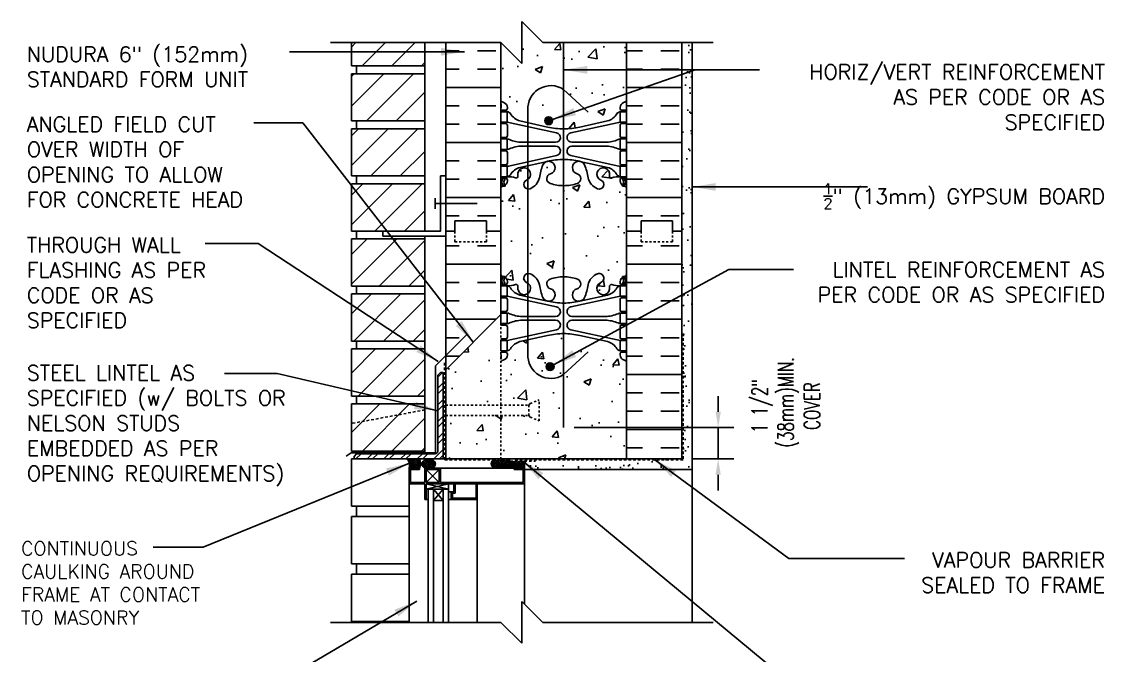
# Model space of a CAD drawing. Header units: inches. Extents: x 2869.3 to 2921.4, y 432.9 to 510.3.
# Drawn here: x 2869.3 to 2920.9, y 480.1 to 510.3 of the extents above; entities that cross this region are included whole.
import ezdxf

# ---------------------------------------------------------------- set-up
doc = ezdxf.new("R2010")
doc.units = ezdxf.units.IN
doc.header["$LTSCALE"] = 0.5
doc.header["$MEASUREMENT"] = 0
doc.linetypes.add('DASHED2', pattern=[0.375, 0.25, -0.125])
doc.linetypes.add('HIDDEN2', pattern=[0.1875, 0.125, -0.0625])
doc.layers.get('Defpoints').update_dxf_attribs({"linetype": 'CONTINUOUS'})
for name, color, linetype in [('HATCH', 12, 'CONTINUOUS'), ('LINE18', 9, 'CONTINUOUS'), ('line25', 2, 'CONTINUOUS'), ('LINE50', 5, 'CONTINUOUS'), ('LINE65', 3, 'CONTINUOUS'), ('LINE9', 9, 'CONTINUOUS'), ('TEXT', 4, 'CONTINUOUS'), ('Web_Edge', 9, 'CONTINUOUS')]:
    doc.layers.add(name, color=color, linetype=linetype)
doc.styles.add('DIM', font='romans.shx', dxfattribs={"width": 0.7})
doc.styles.get("Standard").update_dxf_attribs({"font": 'romans.shx'})
doc.dimstyles.new('ext_12', dxfattribs={"dimscale": 12, "dimtxt": 0.09375, "dimasz": 0.09375, "dimexe": 0.09375, "dimexo": 0.0625, "dimgap": 0.0625, "dimtad": 1, "dimdec": 1, "dimzin": 3, "dimdsep": 46, "dimlunit": 4, "dimtxsty": 'DIM', "dimcen": 0.09, "dimdle": 0.09375, "dimclrt": 4, "dimadec": 0, "dimazin": 0, "dimtfac": 1, "dimtdec": 1, "dimtmove": 2, "dimatfit": 3, "dimfxl": 1, "dimfrac": 2, "dimtolj": 1, "dimtzin": 0, "dimarcsym": 0})
doc.dimstyles.new('ext_8', dxfattribs={"dimscale": 8, "dimtxt": 0.09375, "dimasz": 0.09375, "dimexe": 0.09375, "dimexo": 0.0625, "dimgap": 0.0625, "dimtad": 1, "dimdec": 1, "dimzin": 3, "dimdsep": 46, "dimlunit": 4, "dimtxsty": 'DIM', "dimcen": 0.09, "dimdle": 0.09375, "dimclrt": 4, "dimadec": 0, "dimazin": 0, "dimtfac": 1, "dimtdec": 1, "dimtmove": 2, "dimatfit": 3, "dimfxl": 1, "dimfrac": 2, "dimtolj": 1, "dimtzin": 0, "dimarcsym": 0})
pattern_1 = [(37.5, (64.8911, 3.5397), (-0.03149668, 0.96341188), [0, -0.76, 0, -0.85, 0, -0.8125]), (7.5, (64.8911, 3.5397), (0.88488835, 1.41107303), [0, -0.41, 0, -0.685, 0, -0.2625]), (327.5, (64.2761, 3.5397), (1.55707093, 0.00282953), [0, -0.25, 0, -0.9, 0, -1.175]), (317.5, (64.2761, 3.5397), (1.5030633, 0.4388378), [0, -0.125, 0, -0.59, 0, -0.675])]

# ---------------------------------------------------------------- blocks, each defined once
blk = doc.blocks.new('*D4')
at = {"layer": 'Defpoints', "color": 0, "transparency": 16777216}
for p in [(2895.114, 490.964), (2902.485, 490.964), (2900.746, 489.464)]:
    blk.add_point(p, dxfattribs=at)
at = {"layer": 'TEXT', "color": 0, "lineweight": -2, "transparency": 16777216}
for p, q in [((2902.485, 491.714), (2902.485, 492.464)), ((2895.614, 490.964), (2903.235, 490.964)), ((2902.485, 489.464), (2902.485, 490.964)), ((2901.246, 489.464), (2903.235, 489.464)), ((2902.485, 488.714), (2902.485, 487.964))]:
    blk.add_line(p, q, dxfattribs=at)
at = {"layer": 'TEXT', "color": 0, "transparency": 16777216}
for points in [[(2902.36, 491.714), (2902.61, 491.714), (2902.485, 490.964)], [(2902.36, 488.714), (2902.61, 488.714), (2902.485, 489.464)]]:
    blk.add_solid(points, dxfattribs=at)
at = {"layer": 'TEXT', "color": 4, "transparency": 16777216, "insert": (2905.709, 491.988), "char_height": 0.75, "attachment_point": 5, "rotation": 90, "style": 'DIM'}
blk.add_mtext('\\A1;1 1/2" \\P (38mm)MIN. \\PCOVER', dxfattribs=at)

msp = doc.modelspace()

# ---------------------------------------------------------------- hatches: boundary and pattern name
at = {"layer": 'HATCH'}
h = msp.add_hatch(dxfattribs=at)
h.set_pattern_fill('AR-CONC', color=256, scale=0.5)
h.set_pattern_definition([(50, (0, 0), (3.586301, -0.3137607), [0.375, -4.125]), (355, (0, 0), (-0.6937567, 3.7609607), [0.3, -3.3]), (100.45144, (0.299, -0.026), (2.8925442, 3.4472), [0.318701, -3.5057106]), (46.1842, (0, 1), (5.3362067, -0.8275964), [0.5625, -6.1875]), (96.63564, (0.4447, 0.931), (4.67331, 4.870593), [0.478052, -5.258569]), (351.18416, (0, 1), (4.67331, 4.870593), [0.45, -4.95]), (21, (0.5, 0.75), (2.9845353, -2.0130945), [0.375, -4.125]), (326, (0.5, 0.75), (1.2165767, 3.62575), [0.3, -3.3]), (71.45144, (0.7487, 0.5822), (4.201112, 1.6126558), [0.318701, -3.5057106]), (37.5, (0, 0), (0.0607993, 1.66446927), [0, -3.26, 0, -3.35, 0, -3.3125]), (7.5, (0, 0), (1.3153477, 1.9720586), [0, -1.91, 0, -3.185, 0, -1.2625]), (327.5, (-1.115, 0), (2.6691122, -0.11277436), [0, -1.25, 0, -3.9, 0, -5.175]), (317.5, (-1.615, 0), (2.9159308, 0.500525), [0, -1.625, 0, -2.59, 0, -3.675])])
h.paths.add_polyline_path([(2897.873, 452.947), (2897.921, 452.947), (2897.921, 453.017), (2897.816, 453.017, -0.188973), (2897.66, 453.112, 0.196323), (2897.211, 453.458), (2895.889, 453.748, 0.057795), (2895.121, 453.837, 0.057795), (2894.353, 453.748), (2893.031, 453.458, 0.196323), (2892.582, 453.112, -0.188973), (2892.426, 453.017), (2892.321, 453.017), (2892.321, 452.947), (2892.368, 452.947, -0.414214), (2892.431, 452.884), (2892.431, 452.817, -0.249069), (2892.321, 452.61), (2892.321, 452.568), (2892.231, 452.568, 0.064398), (2892.121, 452.502), (2892.121, 451.105), (2893.121, 450.105), (2893.121, 452.105), (2894.121, 451.105), (2898.121, 451.105), (2898.121, 452.502, 0.064398), (2898.011, 452.568), (2897.921, 452.568), (2897.921, 452.61, -0.249069), (2897.811, 452.817), (2897.811, 452.884, -0.414214)])
h.paths.add_polyline_path([(2898.121, 462.194, 0.082415), (2897.977, 462.273, -0.317837), (2897.811, 462.509), (2897.811, 462.577, -0.414214), (2897.873, 462.639), (2897.921, 462.639), (2897.921, 462.709), (2897.816, 462.709, 0.10046), (2897.422, 462.652, -0.601435), (2897.302, 462.757, 2.182095), (2896.892, 462.544, -1), (2896.729, 462.135, -0.24438), (2896.281, 462.656, 0.053157), (2896.115, 463.27, 1.553132), (2895.756, 462.846, -0.735593), (2895.769, 462.388, -0.082755), (2895.121, 462.28, -0.082755), (2894.472, 462.388, -0.735593), (2894.485, 462.846, 1.553132), (2894.127, 463.27, 0.053157), (2893.961, 462.656, -0.24438), (2893.512, 462.135, -1), (2893.349, 462.544, 2.182095), (2892.939, 462.757, -0.601435), (2892.819, 462.652, 0.10046), (2892.426, 462.709), (2892.321, 462.709), (2892.321, 462.639), (2892.368, 462.639, -0.414214), (2892.431, 462.577), (2892.431, 462.509, -0.317837), (2892.264, 462.273, 0.082415), (2892.121, 462.194), (2892.121, 456.631, 0.082415), (2892.264, 456.552, -0.317837), (2892.431, 456.317), (2892.431, 456.249, -0.414214), (2892.368, 456.187), (2892.321, 456.187), (2892.321, 456.117), (2892.426, 456.117, 0.10046), (2892.819, 456.174, -0.601435), (2892.939, 456.069, 2.182095), (2893.349, 456.282, -1), (2893.512, 456.69, -0.24438), (2893.961, 456.17, 0.053157), (2894.127, 455.556, 1.553132), (2894.485, 455.98, -0.735593), (2894.472, 456.438, -0.082755), (2895.121, 456.546, -0.082755), (2895.769, 456.438, -0.735593), (2895.756, 455.98, 1.553132), (2896.115, 455.556, 0.053157), (2896.281, 456.17, -0.24438), (2896.729, 456.69, -1), (2896.892, 456.282, 2.182095), (2897.302, 456.069, -0.601435), (2897.422, 456.174, 0.10046), (2897.816, 456.117), (2897.921, 456.117), (2897.921, 456.187), (2897.873, 456.187, -0.414214), (2897.811, 456.249), (2897.811, 456.317, -0.317837), (2897.977, 456.552, 0.082415), (2898.121, 456.631)])
h.paths.add_polyline_path([(2898.121, 470.058), (2892.121, 470.058), (2892.121, 466.324, 0.064398), (2892.231, 466.258), (2892.321, 466.258), (2892.321, 466.216, -0.249069), (2892.431, 466.009), (2892.431, 465.942, -0.414214), (2892.368, 465.879), (2892.321, 465.879), (2892.321, 465.809), (2892.426, 465.809, -0.188973), (2892.582, 465.714, 0.196323), (2893.031, 465.368), (2894.353, 465.077, 0.057795), (2895.121, 464.988, 0.057795), (2895.889, 465.077), (2897.211, 465.368, 0.196323), (2897.66, 465.714, -0.188973), (2897.816, 465.809), (2897.921, 465.809), (2897.921, 465.879), (2897.873, 465.879, -0.414214), (2897.811, 465.942), (2897.811, 466.009, -0.249069), (2897.921, 466.216), (2897.921, 466.258), (2898.011, 466.258, 0.064398), (2898.121, 466.324)])
h.paths.add_polyline_path([(2898.121, 494.109, 0.082415), (2897.977, 494.188, -0.317837), (2897.811, 494.424), (2897.811, 494.491, -0.414214), (2897.873, 494.554), (2897.921, 494.554), (2897.921, 494.624), (2897.816, 494.624, -0.188973), (2897.66, 494.718, 0.196323), (2897.211, 495.065), (2895.889, 495.355, 0.057795), (2895.121, 495.444, 0.057795), (2894.353, 495.355), (2893.031, 495.065, 0.196323), (2892.582, 494.718, -0.188973), (2892.426, 494.624), (2892.321, 494.624), (2892.321, 494.554), (2892.368, 494.554, -0.414214), (2892.431, 494.491), (2892.431, 494.424, -0.317837), (2892.264, 494.188, 0.082415), (2892.121, 494.109), (2892.121, 492.035), (2893.449, 492.035), (2893.522, 492.108), (2893.949, 492.285), (2893.949, 491.285), (2893.522, 491.462), (2893.449, 491.535), (2892.121, 491.535), (2892.121, 489.464), (2898.121, 489.464)])
h.paths.add_polyline_path([(2892.121, 494.109), (2892.121, 496.353), (2889.496, 493.723), (2889.496, 492.035), (2892.121, 492.035)])
h.paths.add_polyline_path([(2892.121, 491.535), (2889.496, 491.535), (2889.496, 489.464), (2892.121, 489.464)])
h.paths.add_polyline_path([(2898.121, 500.327), (2898.121, 502.416, 0.064398), (2898.011, 502.482), (2897.921, 502.482), (2897.921, 502.524, -0.249069), (2897.811, 502.731), (2897.811, 502.799, -0.414214), (2897.873, 502.861), (2897.921, 502.861), (2897.921, 502.931), (2897.816, 502.931, 0.10046), (2897.422, 502.874, -0.601435), (2897.302, 502.979, 2.182095), (2896.892, 502.766, -1), (2896.729, 502.358, -0.24438), (2896.281, 502.878, 0.053157), (2896.115, 503.492, 1.553132), (2895.756, 503.068, -0.735593), (2895.769, 502.61, -0.082755), (2895.121, 502.502, -0.082755), (2894.472, 502.61, -0.735593), (2894.485, 503.068, 1.553132), (2894.127, 503.492, 0.053157), (2893.961, 502.878, -0.24438), (2893.512, 502.358, -1), (2893.349, 502.766, 2.182095), (2892.939, 502.979, -0.601435), (2892.819, 502.874, 0.10046), (2892.426, 502.931), (2892.321, 502.931), (2892.321, 502.861), (2892.368, 502.861, -0.414214), (2892.431, 502.799), (2892.431, 502.731, -0.249069), (2892.321, 502.524), (2892.321, 502.482), (2892.231, 502.482, 0.064398), (2892.121, 502.416), (2892.121, 500.327), (2892.121, 498.238, 0.064398), (2892.231, 498.172), (2892.321, 498.172), (2892.321, 498.131, -0.249069), (2892.431, 497.924), (2892.431, 497.856, -0.414214), (2892.368, 497.794), (2892.321, 497.794), (2892.321, 497.724), (2892.426, 497.724, 0.10046), (2892.819, 497.781, -0.601435), (2892.939, 497.676, 2.182095), (2893.349, 497.889, -1), (2893.512, 498.297, -0.24438), (2893.961, 497.777, 0.053157), (2894.127, 497.162, 1.553132), (2894.485, 497.587, -0.735593), (2894.472, 498.045, -0.082755), (2895.121, 498.153, -0.082755), (2895.769, 498.045, -0.735593), (2895.756, 497.587, 1.553132), (2896.115, 497.162, 0.053157), (2896.281, 497.777, -0.24438), (2896.729, 498.297, -1), (2896.892, 497.889, 2.182095), (2897.302, 497.676, -0.601435), (2897.422, 497.781, 0.10046), (2897.816, 497.724), (2897.921, 497.724), (2897.921, 497.794), (2897.873, 497.794, -0.414214), (2897.811, 497.856), (2897.811, 497.924, -0.249069), (2897.921, 498.131), (2897.921, 498.172), (2898.011, 498.172, 0.064398), (2898.121, 498.238)])
h.paths.add_polyline_path([(2898.121, 506.546), (2898.121, 509.327), (2894.121, 509.327), (2893.121, 510.327), (2893.121, 508.327), (2892.121, 509.327), (2892.121, 506.546, 0.082415), (2892.264, 506.467, -0.317837), (2892.431, 506.231), (2892.431, 506.164, -0.414214), (2892.368, 506.101), (2892.321, 506.101), (2892.321, 506.031), (2892.426, 506.031, -0.188973), (2892.582, 505.936, 0.196323), (2893.031, 505.59), (2894.353, 505.3, 0.057795), (2895.121, 505.211, 0.057795), (2895.889, 505.3), (2897.211, 505.59, 0.196323), (2897.66, 505.936, -0.188973), (2897.816, 506.031), (2897.921, 506.031), (2897.921, 506.101), (2897.873, 506.101, -0.414214), (2897.811, 506.164), (2897.811, 506.231, -0.317837), (2897.977, 506.467, 0.082415)])
h = msp.add_hatch(dxfattribs=at)
h.set_pattern_fill('ANSI31', color=256, scale=8, style=0)
h.paths.add_polyline_path([(2888.496, 509.327), (2884.996, 509.327), (2884.996, 508.214), (2888.496, 508.214)])
h.paths.add_polyline_path([(2888.496, 491.804), (2884.996, 491.156), (2884.996, 489.839), (2888.496, 489.839)])
h.paths.add_polyline_path([(2888.496, 492.089), (2884.996, 492.089), (2884.996, 491.156), (2888.496, 491.804)])
h.paths.add_polyline_path([(2888.496, 494.714), (2884.996, 494.714), (2884.996, 492.464), (2888.496, 492.464)])
h.paths.add_polyline_path([(2888.496, 497.339), (2884.996, 497.339), (2884.996, 495.089), (2888.496, 495.089)])
h.paths.add_polyline_path([(2888.496, 499.964), (2884.996, 499.964), (2884.996, 497.714), (2888.496, 497.714)])
h.paths.add_polyline_path([(2888.496, 502.589), (2884.996, 502.589), (2884.996, 500.339), (2888.496, 500.339)])
h.paths.add_polyline_path([(2888.496, 505.214), (2884.996, 505.214), (2884.996, 502.964), (2888.496, 502.964)])
h.paths.add_polyline_path([(2888.496, 507.839), (2884.996, 507.839), (2884.996, 505.589), (2888.496, 505.589)])
h.paths.add_polyline_path([(2888.496, 466.821), (2884.996, 466.821), (2884.996, 464.571), (2888.496, 464.571)])
h.paths.add_polyline_path([(2888.496, 464.196), (2885.01, 464.196), (2884.996, 464.181), (2884.996, 461.946), (2888.496, 461.946)])
h.paths.add_polyline_path([(2888.496, 461.571), (2884.996, 461.571), (2884.996, 459.321), (2888.496, 459.321)])
h.paths.add_polyline_path([(2888.496, 458.946), (2884.996, 458.946), (2884.996, 456.696), (2888.496, 456.696)])
h.paths.add_polyline_path([(2888.496, 456.321), (2884.996, 456.321), (2884.996, 454.071), (2888.496, 454.071)])
h.paths.add_polyline_path([(2888.496, 453.696), (2884.996, 453.696), (2884.996, 451.446), (2888.496, 451.446)])
h = msp.add_hatch(dxfattribs=at)
h.set_pattern_fill('INSUL', color=256, scale=7, style=0)
h.set_pattern_definition([(0, (0, -2.0704), (0, 2.625), []), (0, (0, -1.1954), (0, 2.625), [0.875, -0.875]), (0, (0, -0.3204), (0, 2.625), [0.875, -0.875])])
h.paths.add_polyline_path([(2892.121, 506.239, -0.268005), (2892.131, 506.221), (2892.131, 506.407), (2892.131, 506.407, 0.26617), (2892.121, 506.425), (2892.121, 509.327), (2889.496, 509.327), (2889.496, 500.327), (2889.933, 500.327), (2889.933, 500.827), (2891.433, 500.827), (2891.433, 500.331), (2891.75, 500.331), (2891.871, 500.327), (2892.121, 500.327)])
h.paths.add_polyline_path([(2900.746, 509.327), (2898.121, 509.327), (2898.121, 506.39, -0.268005), (2898.111, 506.407), (2898.111, 506.221), (2898.111, 506.221, 0.267096), (2898.121, 506.204), (2898.121, 500.327), (2898.371, 500.327), (2898.808, 500.327), (2898.808, 500.827), (2900.308, 500.827), (2900.308, 500.327), (2900.746, 500.327)])
h = msp.add_hatch(dxfattribs=at)
h.set_pattern_fill('AR-SAND', color=256, scale=0.5, style=0)
h.set_pattern_definition(pattern_1)
h.paths.add_polyline_path([(2901.246, 509.327), (2900.746, 509.327), (2900.746, 506.308), (2901.246, 506.308)])
h.paths.add_polyline_path([(2901.246, 506.308), (2900.746, 506.308), (2900.746, 500.622), (2901.246, 500.622)])
h.paths.add_polyline_path([(2901.246, 500.622), (2900.746, 500.622), (2900.746, 500.327), (2900.746, 497.124), (2901.246, 497.396)])
h.paths.add_polyline_path([(2901.246, 497.396), (2900.746, 497.124), (2900.746, 491.098), (2900.746, 489.598), (2901.246, 489.598)])
h = msp.add_hatch(dxfattribs=at)
h.set_pattern_fill('INSUL', color=256, scale=7)
h.paths.add_polyline_path([(2892.121, 500.327), (2891.871, 500.327), (2891.433, 500.327), (2891.433, 499.827), (2889.933, 499.827), (2889.933, 500.327), (2889.496, 500.327), (2889.496, 500.089), (2889.496, 493.723), (2892.121, 496.353)])
h.paths.add_polyline_path([(2900.746, 500.327), (2900.308, 500.327), (2900.308, 499.827), (2898.808, 499.827), (2898.808, 500.327), (2898.371, 500.327), (2898.121, 500.327), (2898.121, 494.416, -0.268005), (2898.111, 494.434), (2898.111, 494.248), (2898.111, 494.248, 0.267445), (2898.121, 494.23), (2898.121, 489.464), (2900.746, 489.464)])
h = msp.add_hatch(dxfattribs=at)
h.set_pattern_fill('ANSI32', color=256, scale=1.5, style=0)
h.set_pattern_definition([(45, (2974.73014, 335.0301), (-0.3977476, 0.3977476), []), (45, (2974.9953, 335.0301), (-0.3977476, 0.3977476), [])])
h.paths.add_polyline_path([(2889.371, 489.464), (2889.371, 493.589), (2889.246, 493.589), (2889.121, 493.464), (2889.121, 489.839, -0.414214), (2888.996, 489.714), (2885.246, 489.714), (2885.121, 489.589), (2885.121, 489.464)])
h = msp.add_hatch(dxfattribs=at)
h.set_pattern_fill('ANSI37', color=256, scale=0.5)
h.set_pattern_definition([(45, (64.057907, 3.53969), (-0.0441941738, 0.0441941738), []), (135, (64.057907, 3.53969), (-0.0441941738, -0.0441941738), [])])
h.paths.add_polyline_path([(2888.848, 489.408), (2888.511, 489.408, 0.912387), (2888.513, 489.046), (2888.848, 489.046, 0.868026)])
h.paths.add_polyline_path([(2893.307, 489.368), (2892.564, 489.368, -0.414214), (2892.534, 489.398), (2892.534, 489.401, 0.414214), (2892.504, 489.431), (2891.759, 489.431, 0.594546), (2891.819, 489.026), (2892.75, 489.026), (2893.25, 489.026, -0.162291)])
h.paths.add_polyline_path([(2888.25, 489.464), (2887.635, 489.464, -0.310601), (2887.75, 489.026), (2888.25, 489.026, 0.132277)])
h = msp.add_hatch(dxfattribs=at)
h.set_pattern_fill('AR-SAND', color=256, scale=0.5, style=0)
h.set_pattern_definition(pattern_1)
h.paths.add_polyline_path([(2894.86, 489.464), (2894.86, 489.339), (2893.309, 489.339, 0.222695), (2893.25, 489.089), (2893.25, 488.964), (2900.361, 488.964), (2899.757, 489.275), (2899.393, 489.464)])
h = msp.add_hatch(dxfattribs=at)
h.set_pattern_fill('AR-SAND', color=256, scale=0.5, style=0)
h.set_pattern_definition(pattern_1)
h.paths.add_polyline_path([(2899.393, 489.464), (2899.757, 489.275), (2900.361, 488.964), (2901.246, 488.964), (2901.246, 489.464)])
at = {"layer": 'LINE65'}
for points in [[(2894.59, 505.601, 1), (2894.215, 505.601, 1)], [(2894.657, 493.867, 1), (2894.282, 493.867, 1)]]:
    msp.add_hatch(color=256, dxfattribs=at).paths.add_polyline_path(points)

# ---------------------------------------------------------------- linework, layer by layer
at = {"layer": 'HATCH'}
for p, q in [((2898.102, 504.345), (2898.102, 504.345)), ((2897.206, 503.369), (2897.206, 503.369)), ((2891.433, 500.331), (2891.75, 500.331)), ((2888.511, 489.408), (2888.848, 489.408)), ((2888.848, 489.046), (2888.513, 489.046))]:
    msp.add_line(p, q, dxfattribs=at)
at = {"layer": 'HATCH', "linetype": 'HIDDEN2'}
msp.add_line((2892.121, 496.353), (2892.121, 489.464), dxfattribs=at)
at = {"layer": 'HATCH', "color": 6, "linetype": 'DASHED2'}
for p, q in [((2889.433, 489.431), (2889.433, 494.107)), ((2892.504, 489.431), (2889.433, 489.431)), ((2892.534, 489.398), (2892.534, 489.401)), ((2892.564, 489.368), (2893.774, 489.368))]:
    msp.add_line(p, q, dxfattribs=at)
msp.add_lwpolyline([(2900.808, 495.449), (2900.808, 489.431), (2892.772, 489.431)], dxfattribs=at)
at = {"layer": 'HATCH'}
for centre, radius, start, end in [((2887.374, 489.161), 0.399, 340.2287, 49.2481), ((2887.438, 489.245), 0.841, 344.9296, 15.0704), ((2891.899, 489.245), 0.233, 110.0628, 249.9372), ((2893.792, 489.111), 0.549, 140.0509, 188.9397), ((2888.529, 489.227), 0.182, 95.0768, 264.9232), ((2888.822, 489.227), 0.183, 278.0824, 81.9176)]:
    msp.add_arc(centre, radius, start, end, dxfattribs=at)
at = {"layer": 'HATCH', "color": 6, "linetype": 'DASHED2'}
for centre, start, end in [((2892.504, 489.401), 0, 90), ((2892.564, 489.398), 180, 270)]:
    msp.add_arc(centre, 0.03, start, end, dxfattribs=at)
at = {"layer": 'LINE18', "linetype": 'HIDDEN2'}
for p, q in [((2889.496, 492.035), (2893.449, 492.035)), ((2893.449, 492.035), (2893.522, 492.108)), ((2893.449, 491.535), (2893.449, 492.035)), ((2893.522, 492.108), (2893.949, 492.285)), ((2893.949, 491.285), (2893.949, 492.285)), ((2889.496, 491.535), (2893.449, 491.535)), ((2893.449, 491.535), (2893.522, 491.462)), ((2893.522, 491.462), (2893.949, 491.285))]:
    msp.add_line(p, q, dxfattribs=at)
at = {"layer": 'LINE18'}
for p, q in [((2893.949, 492.285), (2893.949, 492.285)), ((2893.949, 491.285), (2893.949, 491.285)), ((2892.125, 489.464), (2894.86, 489.464)), ((2888.25, 488.964), (2888.25, 489.026)), ((2892.75, 488.964), (2892.75, 489.026)), ((2901.246, 488.964), (2893.25, 488.964))]:
    msp.add_line(p, q, dxfattribs=at)
at = {"layer": 'LINE18', "flags": 128}
for points in [[(2888.25, 489.026), (2887.75, 489.026), (2887.75, 488.276), (2888.5, 488.276), (2888.5, 487.526)], [(2888.25, 488.964), (2887.812, 488.964), (2887.812, 488.339)], [(2888.5, 489.026), (2892.75, 489.026)], [(2888.5, 489.026), (2888.5, 488.339)], [(2888.5, 489.026), (2888.563, 489.026)], [(2888.723, 489.026), (2888.563, 489.026)], [(2888.563, 488.339), (2888.563, 488.964)], [(2888.723, 488.964), (2888.563, 488.964)], [(2888.723, 488.964), (2888.723, 489.026)], [(2888.723, 488.964), (2889.027, 488.964)], [(2889.027, 489.026), (2889.187, 489.026)], [(2889.027, 488.964), (2889.027, 489.026)], [(2889.027, 488.964), (2889.187, 488.964)], [(2889.25, 489.026), (2889.187, 489.026)], [(2889.187, 488.339), (2889.187, 488.964)], [(2889.25, 488.339), (2889.25, 489.026)], [(2892.75, 489.026), (2893.25, 489.026), (2893.25, 488.276)], [(2892.75, 488.964), (2893.188, 488.964), (2893.188, 488.339)], [(2888.5, 488.339), (2887.812, 488.339)], [(2888.723, 488.339), (2888.563, 488.339)], [(2888.563, 487.526), (2888.563, 488.276)], [(2888.723, 488.276), (2888.563, 488.276)], [(2888.563, 487.526), (2888.563, 488.026), (2888.662, 488.026), (2888.662, 487.526), (2888.563, 487.526)], [(2888.662, 488.026), (2888.662, 481.671)], [(2888.662, 488.026), (2888.912, 488.026)], [(2888.723, 488.339), (2889.027, 488.339)], [(2888.723, 488.276), (2888.723, 488.339)], [(2888.723, 488.276), (2889.027, 488.276)], [(2888.912, 488.026), (2888.912, 487.488), (2889.375, 487.488), (2889.375, 488.026), (2888.912, 488.026)], [(2889.027, 488.276), (2889.027, 488.339)], [(2889.027, 488.339), (2889.187, 488.339)], [(2893.25, 488.276), (2889.027, 488.276)], [(2893.188, 488.339), (2889.25, 488.339)], [(2889.375, 488.026), (2889.625, 488.026)], [(2889.625, 488.026), (2889.625, 488.276)], [(2889.625, 488.026), (2889.625, 481.671)], [(2889.75, 487.901), (2889.625, 487.901)], [(2891, 488.276), (2891, 487.526), (2889.75, 487.526), (2889.75, 487.901), (2889.875, 487.901)], [(2890.938, 488.276), (2890.938, 487.589), (2889.812, 487.589), (2889.812, 487.839), (2889.937, 487.839)], [(2889.875, 488.276), (2889.875, 487.901)], [(2889.937, 487.839), (2889.937, 488.276)], [(2888.5, 487.526), (2888.563, 487.526)], [(2889.75, 487.526), (2889.625, 487.526)]]:
    msp.add_lwpolyline(points, dxfattribs=at)
at = {"layer": 'line25'}
for p, q in [((2884.996, 508.214), (2884.996, 509.327)), ((2888.496, 500.339), (2888.496, 509.327)), ((2892.121, 509.327), (2892.121, 500.327)), ((2898.121, 500.327), (2898.121, 509.327)), ((2884.996, 508.214), (2888.496, 508.214)), ((2885.246, 507.839), (2885.246, 508.214)), ((2884.996, 507.839), (2888.496, 507.839)), ((2884.996, 505.589), (2884.996, 507.839)), ((2884.996, 505.589), (2888.496, 505.589)), ((2885.246, 505.214), (2885.246, 505.589)), ((2884.996, 505.214), (2888.496, 505.214)), ((2884.996, 502.964), (2884.996, 505.214)), ((2884.996, 502.964), (2888.496, 502.964)), ((2885.246, 502.589), (2885.246, 502.964)), ((2884.996, 502.589), (2888.496, 502.589)), ((2884.996, 500.339), (2884.996, 502.589)), ((2884.996, 500.339), (2888.496, 500.339)), ((2885.246, 499.964), (2885.246, 500.339)), ((2892.121, 500.327), (2892.121, 496.353)), ((2898.121, 489.464), (2898.121, 500.327)), ((2884.996, 499.964), (2888.496, 499.964)), ((2884.996, 497.714), (2884.996, 499.964)), ((2888.496, 499.964), (2888.496, 500.089)), ((2888.496, 489.764), (2888.496, 499.964)), ((2884.996, 497.714), (2888.496, 497.714)), ((2885.246, 497.339), (2885.246, 497.714)), ((2884.996, 497.339), (2888.496, 497.339)), ((2884.996, 495.089), (2884.996, 497.339)), ((2889.496, 493.723), (2892.121, 496.353)), ((2884.996, 495.089), (2888.496, 495.089)), ((2884.996, 494.714), (2888.496, 494.714)), ((2884.996, 492.464), (2884.996, 494.714)), ((2885.246, 494.714), (2885.246, 495.089)), ((2889.496, 493.723), (2889.496, 489.464)), ((2884.996, 492.464), (2888.496, 492.464)), ((2884.996, 489.839), (2884.996, 492.089)), ((2884.996, 492.089), (2888.496, 492.089)), ((2885.246, 492.089), (2885.246, 492.464)), ((2884.996, 489.839), (2888.496, 489.839)), ((2885.246, 489.764), (2885.246, 489.839)), ((2900.746, 489.464), (2889.496, 489.464))]:
    msp.add_line(p, q, dxfattribs=at)
at = {"layer": 'line25', "color": 12}
for p, q in [((2884.996, 487.214), (2884.996, 489.464)), ((2884.996, 489.464), (2885.246, 489.464)), ((2901.246, 488.964), (2901.246, 481.671)), ((2884.996, 487.214), (2887.75, 487.214)), ((2885.246, 486.714), (2885.246, 487.214)), ((2884.996, 484.464), (2884.996, 486.714)), ((2884.996, 486.714), (2887.75, 486.714)), ((2884.996, 484.464), (2887.75, 484.464)), ((2885.246, 483.964), (2885.246, 484.464)), ((2884.996, 481.714), (2884.996, 483.964)), ((2884.996, 483.964), (2887.75, 483.964)), ((2884.996, 481.714), (2887.75, 481.714)), ((2885.246, 481.671), (2885.246, 481.714))]:
    msp.add_line(p, q, dxfattribs=at)
at = {"layer": 'line25', "color": 12, "flags": 128}
for points in [[(2888.563, 488.964), (2889.187, 488.339)], [(2888.563, 488.339), (2889.187, 488.964)], [(2887.75, 488.339), (2887.75, 481.671)], [(2888.563, 488.026), (2889.625, 488.276)], [(2888.563, 488.276), (2889.625, 488.026)], [(2888.912, 488.026), (2888.912, 481.671)], [(2888.912, 487.488), (2889.375, 488.026)], [(2888.912, 488.026), (2889.375, 487.488)], [(2889.375, 488.026), (2889.375, 481.671)], [(2893.25, 488.276), (2893.25, 482.542)], [(2891, 487.526), (2891, 481.671)]]:
    msp.add_lwpolyline(points, dxfattribs=at)
at = {"layer": 'LINE50'}
for p, q in [((2889.496, 500.327), (2889.496, 509.327)), ((2900.746, 500.327), (2900.746, 509.327)), ((2891.433, 500.827), (2889.933, 500.827)), ((2889.933, 500.827), (2889.933, 500.327)), ((2889.933, 500.327), (2889.933, 500.827)), ((2889.933, 500.827), (2891.433, 500.827)), ((2891.433, 500.327), (2891.433, 500.827)), ((2891.433, 500.827), (2891.433, 500.327)), ((2898.808, 500.327), (2898.808, 500.827)), ((2898.808, 500.827), (2900.308, 500.827)), ((2900.308, 500.827), (2898.808, 500.827)), ((2898.808, 500.827), (2898.808, 500.327)), ((2900.308, 500.827), (2900.308, 500.327)), ((2900.308, 500.327), (2900.308, 500.827)), ((2889.933, 500.327), (2889.496, 500.327)), ((2889.496, 493.723), (2889.496, 500.327)), ((2889.496, 500.327), (2889.933, 500.327)), ((2891.871, 500.327), (2891.433, 500.327)), ((2891.433, 500.327), (2891.871, 500.327)), ((2892.121, 500.327), (2891.871, 500.327)), ((2891.871, 500.327), (2892.121, 500.327)), ((2898.121, 500.327), (2898.371, 500.327)), ((2898.371, 500.327), (2898.121, 500.327)), ((2898.371, 500.327), (2898.808, 500.327)), ((2898.808, 500.327), (2898.371, 500.327)), ((2900.308, 500.327), (2900.746, 500.327)), ((2900.746, 500.327), (2900.308, 500.327)), ((2900.746, 489.464), (2900.746, 500.327))]:
    msp.add_line(p, q, dxfattribs=at)
at = {"layer": 'LINE65'}
msp.add_line((2895.114, 509.327), (2895.114, 490.964), dxfattribs=at)
msp.add_lwpolyline([(2896.293, 494.575), (2895.113, 493.491, -0.623194), (2893.415, 494.481), (2893.415, 506.101, -0.623194), (2895.113, 507.091), (2896.293, 506.007)], format="xyb", dxfattribs=at)
for centre in [(2894.402, 505.601), (2894.47, 493.867)]:
    msp.add_circle(centre, 0.188, dxfattribs=at)
at = {"layer": 'LINE9'}
for p, q in [((2893.121, 508.327), (2893.121, 510.327)), ((2893.121, 510.327), (2894.121, 509.327)), ((2892.121, 509.327), (2883.996, 509.327)), ((2893.121, 508.327), (2892.121, 509.327)), ((2902.246, 509.327), (2894.121, 509.327)), ((2901.246, 509.327), (2901.246, 488.964)), ((2893.121, 480.671), (2893.121, 482.671)), ((2893.121, 482.671), (2894.121, 481.671)), ((2892.121, 481.671), (2883.996, 481.671)), ((2893.121, 480.671), (2892.121, 481.671)), ((2902.246, 481.671), (2894.121, 481.671))]:
    msp.add_line(p, q, dxfattribs=at)
at = {"layer": 'LINE9', "linetype": 'Continuous'}
for q in [(2888.996, 501.901), (2888.996, 501.401), (2890.996, 501.651)]:
    msp.add_line((2888.996, 501.651), q, dxfattribs=at)
at = {"layer": 'LINE9', "linetype": 'DASHED2', "ltscale": 0.15}
for p, q in [((2889.933, 499.827), (2889.933, 500.327)), ((2889.933, 500.327), (2889.933, 500.327)), ((2891.433, 500.327), (2891.433, 500.327)), ((2891.433, 500.327), (2891.433, 499.827)), ((2891.433, 499.827), (2889.933, 499.827))]:
    msp.add_line(p, q, dxfattribs=at)
at = {"layer": 'LINE9', "linetype": 'DASHED2'}
msp.add_line((2888.496, 491.804), (2884.996, 491.156), dxfattribs=at)
at = {"layer": 'LINE9'}
msp.add_lwpolyline([(2886.496, 500.089), (2889.496, 500.089), (2889.496, 502.964), (2889.246, 502.964), (2889.246, 500.339), (2886.496, 500.339)], close=True, dxfattribs=at)
at = {"layer": 'LINE9', "linetype": 'DASHED2', "ltscale": 0.15}
msp.add_lwpolyline([(2900.308, 500.327), (2900.308, 500.327), (2900.308, 499.827), (2898.808, 499.827), (2898.808, 500.327), (2898.808, 500.327)], dxfattribs=at)
at = {"layer": 'LINE9'}
msp.add_lwpolyline([(2884.746, 489.597), (2884.989, 489.764), (2889.013, 489.764), (2889.013, 493.914), (2890.496, 495.397)], dxfattribs=at)
at = {"layer": 'LINE9', "color": 9}
msp.add_lwpolyline([(2889.371, 493.589), (2889.246, 493.589), (2889.121, 493.464), (2889.121, 489.839, -0.414214), (2888.996, 489.714), (2885.246, 489.714), (2885.121, 489.589), (2885.121, 489.464), (2889.371, 489.464)], format="xyb", close=True, dxfattribs=at)
at = {"layer": 'Web_Edge'}
for p, q in [((2892.121, 506.101), (2892.368, 506.101)), ((2892.131, 506.221), (2892.131, 506.407)), ((2892.231, 506.031), (2892.231, 506.101)), ((2892.321, 506.031), (2892.321, 506.101)), ((2892.431, 506.231), (2892.431, 506.164)), ((2897.811, 506.231), (2897.811, 506.164)), ((2898.121, 506.101), (2897.873, 506.101)), ((2897.921, 506.031), (2897.921, 506.101)), ((2898.011, 506.031), (2898.011, 506.101)), ((2898.111, 506.221), (2898.111, 506.407)), ((2892.121, 505.461), (2892.368, 505.461)), ((2892.231, 505.461), (2892.231, 505.531)), ((2892.321, 505.461), (2892.321, 505.531)), ((2892.57, 505.507), (2894.781, 505.026)), ((2893.031, 505.59), (2894.353, 505.3)), ((2897.672, 505.507), (2895.46, 505.026)), ((2897.211, 505.59), (2895.889, 505.3)), ((2898.121, 505.461), (2897.873, 505.461)), ((2897.921, 505.461), (2897.921, 505.531)), ((2898.011, 505.461), (2898.011, 505.531)), ((2892.431, 504.864), (2892.431, 505.399)), ((2897.811, 504.864), (2897.811, 505.399)), ((2892.121, 504.801), (2892.368, 504.801)), ((2892.231, 504.731), (2892.231, 504.801)), ((2892.321, 504.731), (2892.321, 504.801)), ((2893.135, 504.571), (2894.732, 504.571)), ((2897.106, 504.571), (2895.51, 504.571)), ((2898.121, 504.801), (2897.873, 504.801)), ((2897.921, 504.731), (2897.921, 504.801)), ((2898.011, 504.731), (2898.011, 504.801)), ((2892.121, 504.161), (2892.368, 504.161)), ((2892.231, 504.161), (2892.231, 504.231)), ((2892.321, 504.161), (2892.321, 504.231)), ((2892.431, 503.564), (2892.431, 504.099)), ((2892.57, 503.455), (2894.781, 503.937)), ((2893.135, 504.391), (2894.732, 504.391)), ((2897.672, 503.455), (2895.46, 503.937)), ((2897.106, 504.391), (2895.51, 504.391)), ((2897.811, 503.564), (2897.811, 504.099)), ((2898.121, 504.161), (2897.873, 504.161)), ((2897.921, 504.161), (2897.921, 504.231)), ((2898.011, 504.161), (2898.011, 504.231)), ((2892.121, 503.501), (2892.368, 503.501)), ((2892.231, 503.431), (2892.231, 503.501)), ((2892.321, 503.431), (2892.321, 503.501)), ((2893.031, 503.372), (2894.353, 503.663)), ((2897.211, 503.372), (2895.889, 503.663)), ((2898.121, 503.501), (2897.873, 503.501)), ((2897.921, 503.431), (2897.921, 503.501)), ((2898.011, 503.431), (2898.011, 503.501)), ((2892.121, 502.861), (2892.368, 502.861)), ((2892.231, 502.861), (2892.231, 502.931)), ((2892.321, 502.861), (2892.321, 502.931)), ((2898.121, 502.861), (2897.873, 502.861)), ((2897.921, 502.861), (2897.921, 502.931)), ((2898.011, 502.861), (2898.011, 502.931)), ((2892.121, 502.761), (2892.163, 502.761)), ((2892.231, 502.482), (2892.321, 502.482)), ((2892.321, 502.482), (2892.321, 502.524)), ((2892.431, 502.731), (2892.431, 502.799)), ((2897.811, 502.731), (2897.811, 502.799)), ((2897.921, 502.482), (2897.921, 502.524)), ((2898.011, 502.482), (2897.921, 502.482)), ((2898.121, 502.761), (2898.079, 502.761)), ((2892.121, 497.894), (2892.163, 497.894)), ((2892.121, 497.794), (2892.368, 497.794)), ((2892.231, 498.172), (2892.321, 498.172)), ((2892.231, 497.794), (2892.231, 497.724)), ((2892.321, 498.172), (2892.321, 498.131)), ((2892.321, 497.794), (2892.321, 497.724)), ((2892.431, 497.924), (2892.431, 497.856)), ((2897.811, 497.924), (2897.811, 497.856)), ((2898.121, 497.794), (2897.873, 497.794)), ((2898.011, 498.172), (2897.921, 498.172)), ((2897.921, 498.172), (2897.921, 498.131)), ((2897.921, 497.794), (2897.921, 497.724)), ((2898.011, 497.794), (2898.011, 497.724)), ((2898.121, 497.894), (2898.079, 497.894)), ((2892.231, 497.224), (2892.231, 497.154)), ((2892.321, 497.224), (2892.321, 497.154)), ((2892.57, 497.2), (2894.781, 496.718)), ((2893.031, 497.283), (2894.353, 496.992)), ((2897.672, 497.2), (2895.46, 496.718)), ((2897.211, 497.283), (2895.889, 496.992)), ((2897.921, 497.224), (2897.921, 497.154)), ((2898.011, 497.224), (2898.011, 497.154)), ((2892.121, 497.154), (2892.368, 497.154)), ((2892.431, 497.091), (2892.431, 496.556)), ((2897.811, 497.091), (2897.811, 496.556)), ((2898.121, 497.154), (2897.873, 497.154)), ((2892.121, 496.494), (2892.368, 496.494)), ((2892.231, 496.494), (2892.231, 496.424)), ((2892.321, 496.494), (2892.321, 496.424)), ((2893.135, 496.264), (2894.732, 496.264)), ((2897.106, 496.264), (2895.51, 496.264)), ((2898.121, 496.494), (2897.873, 496.494)), ((2897.921, 496.494), (2897.921, 496.424)), ((2898.011, 496.494), (2898.011, 496.424)), ((2892.121, 495.854), (2892.368, 495.854)), ((2892.231, 495.924), (2892.231, 495.854)), ((2892.321, 495.924), (2892.321, 495.854)), ((2892.431, 495.791), (2892.431, 495.256)), ((2893.135, 496.084), (2894.732, 496.084)), ((2897.106, 496.084), (2895.51, 496.084)), ((2897.811, 495.791), (2897.811, 495.256)), ((2898.121, 495.854), (2897.873, 495.854)), ((2897.921, 495.924), (2897.921, 495.854)), ((2898.011, 495.924), (2898.011, 495.854)), ((2892.121, 495.194), (2892.368, 495.194)), ((2892.231, 495.194), (2892.231, 495.124)), ((2892.321, 495.194), (2892.321, 495.124)), ((2892.57, 495.147), (2894.781, 495.629)), ((2893.031, 495.065), (2894.353, 495.355)), ((2897.672, 495.147), (2895.46, 495.629)), ((2897.211, 495.065), (2895.889, 495.355)), ((2898.121, 495.194), (2897.873, 495.194)), ((2897.921, 495.194), (2897.921, 495.124)), ((2898.011, 495.194), (2898.011, 495.124)), ((2892.231, 494.624), (2892.231, 494.554)), ((2892.321, 494.624), (2892.321, 494.554)), ((2897.921, 494.624), (2897.921, 494.554)), ((2898.011, 494.624), (2898.011, 494.554)), ((2892.121, 494.554), (2892.368, 494.554)), ((2892.131, 494.434), (2892.131, 494.248)), ((2892.431, 494.424), (2892.431, 494.491)), ((2897.811, 494.424), (2897.811, 494.491)), ((2898.121, 494.554), (2897.873, 494.554)), ((2898.111, 494.434), (2898.111, 494.248))]:
    msp.add_line(p, q, dxfattribs=at)
for points in [[(2892.126, 506.031), (2892.426, 506.031), (2892.426, 505.531), (2892.126, 505.531)], [(2898.116, 506.031), (2897.816, 506.031), (2897.816, 505.531), (2898.116, 505.531)], [(2892.126, 504.731), (2892.426, 504.731), (2892.426, 504.231), (2892.126, 504.231)], [(2898.116, 504.731), (2897.816, 504.731), (2897.816, 504.231), (2898.116, 504.231)], [(2892.126, 503.431), (2892.426, 503.431), (2892.426, 502.931), (2892.126, 502.931)], [(2898.116, 503.431), (2897.816, 503.431), (2897.816, 502.931), (2898.116, 502.931)], [(2892.126, 497.224), (2892.426, 497.224), (2892.426, 497.724), (2892.126, 497.724)], [(2898.116, 497.224), (2897.816, 497.224), (2897.816, 497.724), (2898.116, 497.724)], [(2892.126, 495.924), (2892.426, 495.924), (2892.426, 496.424), (2892.126, 496.424)], [(2898.116, 495.924), (2897.816, 495.924), (2897.816, 496.424), (2898.116, 496.424)], [(2892.126, 494.624), (2892.426, 494.624), (2892.426, 495.124), (2892.126, 495.124)], [(2898.116, 494.624), (2897.816, 494.624), (2897.816, 495.124), (2898.116, 495.124)]]:
    msp.add_lwpolyline(points, close=True, dxfattribs=at)
for centre, radius, start, end in [((2892.431, 506.938), 0.5, 231.6833, 250.5288), ((2897.811, 506.938), 0.5, 289.4712, 308.3167), ((2892.431, 506.938), 0.6, 238.8907, 238.927), ((2892.111, 506.407), 0.02, 360, 58.927), ((2892.111, 506.221), 0.02, 299.988, 360), ((2892.181, 506.231), 0.25, 0, 70.5288), ((2892.368, 506.164), 0.0625, 270, 0), ((2892.383, 505.785), 0.25, 37.2777, 80.0823), ((2897.859, 505.785), 0.25, 99.9177, 142.7223), ((2898.061, 506.231), 0.25, 109.4712, 180), ((2897.873, 506.164), 0.0625, 180, 270), ((2898.131, 506.407), 0.02, 121.073, 180), ((2898.131, 506.221), 0.02, 180, 240.012), ((2897.811, 506.938), 0.6, 301.073, 301.1093), ((2892.368, 505.399), 0.0625, 0, 90), ((2892.335, 504.535), 1, 76.4291, 84.7991), ((2893.23, 506.313), 0.75, 210.155, 254.5838), ((2897.011, 506.313), 0.75, 285.4162, 329.845), ((2897.906, 504.535), 1, 95.2009, 103.5709), ((2897.873, 505.399), 0.0625, 90, 180), ((2895.121, 508.567), 3.356, 256.7692, 270), ((2894.732, 504.801), 0.23, 270, 77.6055), ((2895.121, 508.567), 3.356, 270, 283.2308), ((2895.51, 504.801), 0.23, 102.3945, 270), ((2892.368, 504.864), 0.0625, 270, 0), ((2892.422, 504.513), 0.219, 60.4937, 88.92), ((2892.422, 504.513), 0.219, 60.4937, 88.92), ((2893.166, 506.171), 1.6, 246.5673, 268.9203), ((2893.166, 506.171), 1.6, 246.5673, 268.9203), ((2897.076, 506.171), 1.6, 271.0797, 293.4327), ((2897.076, 506.171), 1.6, 271.0797, 293.4327), ((2897.82, 504.513), 0.219, 91.08, 119.5063), ((2897.82, 504.513), 0.219, 91.08, 119.5063), ((2897.873, 504.864), 0.0625, 180, 270), ((2892.368, 504.099), 0.0625, 0, 90), ((2892.422, 504.45), 0.219, 271.08, 299.5063), ((2893.166, 502.792), 1.6, 91.0797, 113.4327), ((2894.732, 504.161), 0.23, 282.3945, 90), ((2895.51, 504.161), 0.23, 90, 257.6055), ((2897.076, 502.792), 1.6, 66.5673, 88.9203), ((2897.82, 504.45), 0.219, 240.4937, 268.92), ((2897.873, 504.099), 0.0625, 90, 180), ((2892.368, 503.564), 0.0625, 270, 0), ((2892.335, 504.427), 1, 275.2009, 283.5709), ((2896.924, 502.408), 3, 158.8016, 170.9727), ((2894.402, 503.362), 0.305, 285.7253, 154.6218), ((2895.121, 500.396), 3.356, 90, 103.2308), ((2895.121, 500.396), 3.356, 76.7692, 90), ((2895.839, 503.362), 0.305, 25.3782, 254.2747), ((2893.318, 502.408), 3, 9.0273, 21.1984), ((2897.906, 504.427), 1, 256.4291, 264.7991), ((2897.873, 503.564), 0.0625, 180, 270), ((2892.273, 502.815), 0.045, 317.5391, 137.5391), ((2892.368, 502.799), 0.0625, 360, 90), ((2892.383, 503.178), 0.25, 279.9177, 322.7223), ((2892.482, 501.933), 1, 70.0933, 93.2121), ((2893.23, 502.649), 0.75, 105.4162, 149.845), ((2892.851, 502.958), 0.09, 251.1349, 13.3205), ((2893.236, 503.049), 0.305, 291.8037, 193.3205), ((2893.236, 503.049), 0.745, 291.8037, 346.7348), ((2894.55, 502.837), 0.24, 105.7253, 251.077), ((2895.691, 502.837), 0.24, 288.923, 74.2747), ((2897.006, 503.049), 0.745, 193.2652, 248.1963), ((2897.006, 503.049), 0.305, 346.6795, 248.1963), ((2897.011, 502.649), 0.75, 30.155, 74.5838), ((2897.39, 502.958), 0.09, 166.6795, 288.8651), ((2897.76, 501.933), 1, 86.7879, 109.9067), ((2897.859, 503.178), 0.25, 217.2777, 260.0823), ((2897.873, 502.799), 0.0625, 90, 180), ((2897.968, 502.815), 0.045, 42.4609, 222.4609), ((2892.431, 502.024), 0.6, 114.9252, 121.1093), ((2892.431, 502.024), 0.5, 109.4712, 128.3167), ((2892.163, 502.741), 0.02, 345.8459, 90), ((2892.424, 502.677), 0.25, 137.5391, 219.8855), ((2892.169, 502.586), 0.02, 294.9252, 19.2084), ((2892.267, 502.546), 0.045, 218.552, 40.8121), ((2892.424, 502.677), 0.16, 137.5391, 219.9999), ((2892.181, 502.731), 0.25, 289.4712, 360), ((2893.431, 502.562), 0.22, 111.8037, 291.8037), ((2895.121, 504.502), 2, 251.077, 270), ((2895.121, 504.502), 2, 270, 288.923), ((2896.811, 502.562), 0.22, 248.1963, 68.1963), ((2898.061, 502.731), 0.25, 180, 250.5288), ((2897.975, 502.546), 0.045, 139.1879, 321.448), ((2897.817, 502.677), 0.16, 320.0001, 42.4609), ((2897.811, 502.024), 0.5, 51.6833, 70.5288), ((2897.817, 502.677), 0.25, 320.1145, 42.4609), ((2898.072, 502.586), 0.02, 160.7916, 245.0748), ((2898.079, 502.741), 0.02, 90, 194.1541), ((2897.811, 502.024), 0.6, 58.8907, 65.0748), ((2892.431, 498.631), 0.5, 231.6833, 250.5288), ((2893.431, 498.093), 0.22, 68.1963, 248.1963), ((2893.236, 497.606), 0.745, 13.2652, 68.1963), ((2897.006, 497.606), 0.745, 111.8037, 166.7348), ((2896.811, 498.093), 0.22, 291.8037, 111.8037), ((2897.811, 498.631), 0.5, 289.4712, 308.3167), ((2892.431, 498.631), 0.6, 238.8907, 245.0748), ((2892.163, 497.914), 0.02, 270, 14.1541), ((2892.424, 497.978), 0.25, 140.1145, 222.4609), ((2892.169, 498.068), 0.02, 340.7916, 65.0748), ((2892.267, 498.109), 0.045, 319.1879, 141.448), ((2892.273, 497.84), 0.045, 222.4609, 42.4609), ((2892.181, 497.924), 0.25, 0, 70.5288), ((2892.424, 497.978), 0.16, 140.0001, 222.4609), ((2892.368, 497.856), 0.0625, 270, 0), ((2892.482, 498.722), 1, 266.7879, 289.9067), ((2892.383, 497.477), 0.25, 37.2777, 80.0823), ((2892.851, 497.697), 0.09, 346.6795, 108.8651), ((2893.236, 497.606), 0.305, 166.6795, 68.1963), ((2896.924, 498.247), 3, 189.0273, 201.1984), ((2894.55, 497.818), 0.24, 108.923, 254.2747), ((2895.121, 496.153), 2, 90, 108.923), ((2895.121, 496.153), 2, 71.077, 90), ((2895.691, 497.818), 0.24, 285.7253, 71.077), ((2893.318, 498.247), 3, 338.8016, 350.9727), ((2897.006, 497.606), 0.305, 111.8037, 13.3205), ((2897.39, 497.697), 0.09, 71.1349, 193.3205), ((2897.76, 498.722), 1, 250.0933, 273.2121), ((2897.859, 497.477), 0.25, 99.9177, 142.7223), ((2898.061, 497.924), 0.25, 109.4712, 180), ((2897.873, 497.856), 0.0625, 180, 270), ((2897.968, 497.84), 0.045, 137.5391, 317.5391), ((2897.975, 498.109), 0.045, 38.552, 220.8121), ((2897.817, 497.978), 0.16, 317.5391, 39.9999), ((2897.817, 497.978), 0.25, 317.5391, 39.8855), ((2898.072, 498.068), 0.02, 114.9252, 199.2084), ((2898.079, 497.914), 0.02, 165.8459, 270), ((2897.811, 498.631), 0.6, 294.9252, 301.1093), ((2892.335, 496.228), 1, 76.4291, 84.7991), ((2893.23, 498.006), 0.75, 210.155, 254.5838), ((2894.402, 497.293), 0.305, 205.3782, 74.2747), ((2895.839, 497.293), 0.305, 105.7253, 334.6218), ((2897.011, 498.006), 0.75, 285.4162, 329.845), ((2897.906, 496.228), 1, 95.2009, 103.5709), ((2892.368, 497.091), 0.0625, 0, 90), ((2895.121, 500.259), 3.356, 256.7692, 270), ((2894.732, 496.494), 0.23, 270, 77.6055), ((2895.121, 500.259), 3.356, 270, 283.2308), ((2895.51, 496.494), 0.23, 102.3945, 270), ((2897.873, 497.091), 0.0625, 90, 180), ((2892.368, 496.556), 0.0625, 270, 0), ((2892.422, 496.205), 0.219, 60.4937, 88.92), ((2893.166, 497.863), 1.6, 246.5673, 268.9203), ((2897.076, 497.863), 1.6, 271.0797, 293.4327), ((2897.82, 496.205), 0.219, 91.08, 119.5063), ((2897.873, 496.556), 0.0625, 180, 270), ((2892.368, 495.791), 0.0625, 0, 90), ((2892.422, 496.142), 0.219, 271.08, 299.5063), ((2892.422, 496.142), 0.219, 271.08, 299.5063), ((2893.166, 494.484), 1.6, 91.0797, 113.4327), ((2893.166, 494.484), 1.6, 91.0797, 113.4327), ((2894.732, 495.854), 0.23, 282.3945, 90), ((2895.51, 495.854), 0.23, 90, 257.6055), ((2897.076, 494.484), 1.6, 66.5673, 88.9203), ((2897.076, 494.484), 1.6, 66.5673, 88.9203), ((2897.82, 496.142), 0.219, 240.4937, 268.92), ((2897.82, 496.142), 0.219, 240.4937, 268.92), ((2897.873, 495.791), 0.0625, 90, 180), ((2892.368, 495.256), 0.0625, 270, 0), ((2892.335, 496.12), 1, 275.2009, 283.5709), ((2895.121, 492.088), 3.356, 90, 103.2308), ((2895.121, 492.088), 3.356, 76.7692, 90), ((2897.906, 496.12), 1, 256.4291, 264.7991), ((2897.873, 495.256), 0.0625, 180, 270), ((2892.383, 494.87), 0.25, 279.9177, 322.7223), ((2893.23, 494.342), 0.75, 105.4162, 149.845), ((2897.011, 494.342), 0.75, 30.155, 74.5838), ((2897.859, 494.87), 0.25, 217.2777, 260.0823), ((2892.111, 494.434), 0.02, 0, 60.012), ((2892.111, 494.248), 0.02, 301.073, 0), ((2892.431, 493.717), 0.6, 121.073, 121.1093), ((2892.431, 493.717), 0.5, 109.4712, 128.3167), ((2892.181, 494.424), 0.25, 289.4712, 360), ((2892.368, 494.491), 0.0625, 360, 90), ((2897.873, 494.491), 0.0625, 90, 180), ((2898.061, 494.424), 0.25, 180, 250.5288), ((2897.811, 493.717), 0.5, 51.6833, 70.5288), ((2898.131, 494.434), 0.02, 119.988, 180), ((2898.131, 494.248), 0.02, 180, 238.927), ((2897.811, 493.717), 0.6, 58.8907, 58.927)]:
    msp.add_arc(centre, radius, start, end, dxfattribs=at)

# ---------------------------------------------------------------- texts
at = {"layer": 'TEXT', "char_height": 0.72}
for s, insert, width, attachment_point in [('NUDURA 6" (152mm) STANDARD FORM UNIT ', (2869.517, 508.17), 16.55925, 4), ('\\A1;HORIZ/VERT REINFORCEMENT AS PER CODE OR AS SPECIFIED', (2920.93, 506.728), 16.55925, 6), ('ANGLED FIELD CUT OVER WIDTH OF OPENING TO ALLOW FOR CONCRETE HEAD', (2869.517, 503.633), 12.43891, 4), ('\\A1;{\\H0.7x;\\S1/2;}" (13mm) GYPSUM BOARD', (2920.93, 501.996), 14.86021, 6), ('THROUGH WALL FLASHING AS PER CODE OR AS SPECIFIED', (2869.517, 497.875), 10.53123, 4), ('\\A1;LINTEL REINFORCEMENT AS PER CODE OR AS SPECIFIED', (2920.93, 497.901), 16.55925, 6), ('STEEL LINTEL AS SPECIFIED (w/ BOLTS OR NELSON STUDS EMBEDDED AS PER OPENING REQUIREMENTS)', (2869.517, 491.053), 13.66637, 4), ('{\\H0.9167x;CONTINUOUS CAULKING AROUND FRAME AT CONTACT TO MASONRY}', (2869.243, 483.548), 10.53123, 4), ('VAPOUR BARRIER SEALED TO FRAME', (2920.93, 484.047), 10.53123, 6)]:
    msp.add_mtext(s, dxfattribs=dict(at, insert=insert, width=width, attachment_point=attachment_point))

# ---------------------------------------------------------------- dimensions: what is measured, and where the dimension line sits
at = {"layer": 'TEXT'}
dim = msp.add_linear_dim(base=(2902.485, 490.964), p1=(2900.746, 489.464), p2=(2895.114, 490.964), angle=90, text='<> \\P (38mm)MIN. \\PCOVER', dimstyle='ext_8', dxfattribs=at)
dim.commit()
dim.dimension.update_dxf_attribs({"geometry": '*D4', "text_midpoint": (2905.709, 491.988), "dimtype": 160})

# ---------------------------------------------------------------- leaders
for points in [[(2890.391, 508.89), (2882.043, 508.89)], [(2894.579, 505.662), (2901.382, 508.028), (2904.454, 508.028)], [(2895.114, 508.028), (2901.382, 508.028), (2904.454, 508.028)], [(2901.246, 502.443), (2908.077, 502.443), (2909.612, 502.443)], [(2894.635, 493.956), (2903, 498.501), (2906.071, 498.501)], [(2893.169, 489.368), (2905.876, 478.835), (2910.207, 478.835)], [(2899.458, 489.431), (2905.849, 484.718), (2911.364, 484.718)], [(2888.112, 482.686), (2882.103, 479.129)]]:
    msp.add_leader(points, dimstyle='ext_12', override={"dimgap": 0.0625, "dimtad": 0}, dxfattribs=at)
for points in [[(2890.808, 495.038), (2882.679, 505.497), (2880.348, 505.497)], [(2889.136, 494.107), (2880.549, 499.738), (2878.017, 499.738)], [(2889.121, 491.769), (2881.449, 493.537), (2878.936, 493.537)], [(2887.76, 489.263), (2877.925, 485.263), (2875.536, 485.263)]]:
    msp.add_leader(points, dimstyle='ext_12', dxfattribs=at)

doc.saveas('drawing.dxf')
